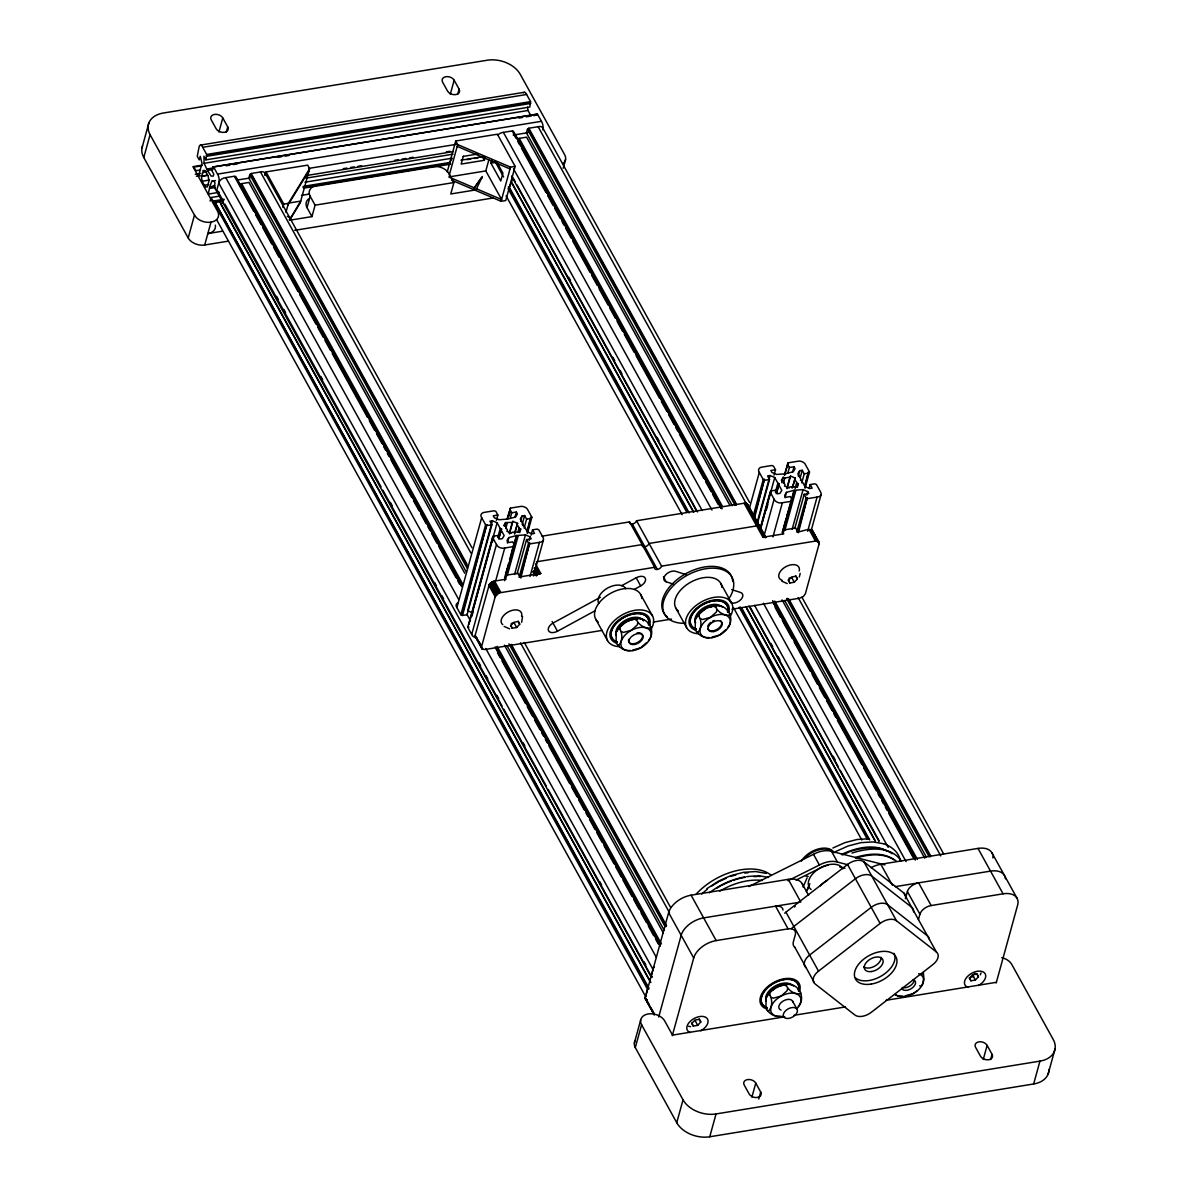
<?xml version="1.0" encoding="UTF-8"?>
<svg xmlns="http://www.w3.org/2000/svg" width="1197" height="1197" viewBox="0 0 1197 1197"><rect width="100%" height="100%" fill="white"/><g stroke="black" fill="none" stroke-linecap="round" stroke-linejoin="round"><path stroke-width="1.5" d="M647.218 1000.273L645.183 997.879L668.629 912.608A20.514 12.404 -28.9 0 1 691.103 895.191L788.284 879.346A20.514 12.404 -28.9 0 1 803.217 887.097M203.236 172.278L202.981 170.483L205.076 170.468L208.218 176.139L208.906 181.211L207.335 186.912L205.241 186.927L202.113 181.256L201.41 176.183L203.236 172.278L206.916 171.68M477.109 638.151L475.284 636.999L475.164 635.293L489.319 584.42L493.299 581.338L506.092 579.139M731.951 609.228L799.716 598.186L803.277 596.6L805.342 593.832L819.092 543.917L818.733 541.882L815.456 541.074L661.597 566.151A3.845 2.319 -28.9 0 1 657.377 569.428A3.845 2.319 -28.9 0 1 654.654 567.288L498.954 592.934L495.184 596.719L481.329 647.547L482.451 649.208L485.069 649.492L602.286 630.37M747.751 506.062L747.093 503.742L744.115 503.219L636.52 520.755A3.845 2.319 -28.9 0 1 633.916 523.493A3.845 2.319 -28.9 0 1 630.355 523.807M760.275 528.76L759.631 526.441L756.639 525.917L649.058 543.453A3.845 2.319 -28.9 0 1 645.767 546.49A3.845 2.319 -28.9 0 1 642.205 545.862M800.194 573.408L799.282 576.999M812.823 532.56C812.494 525.603 800.808 532.71 797.621 531.603L795.646 528.027L783.496 530.017M630.28 650.435C624.699 651.348 618.595 647.472 616.156 642.52L616.35 641.173M650.869 626.644L650.659 627.976C645.093 628.904 638.989 625.014 636.55 620.061L636.744 618.714C648.265 616.679 656.599 632.061 648.46 640.53M709.372 637.537C703.806 638.45 697.701 634.575 695.262 629.607L695.457 628.275M729.975 613.747L729.766 615.078C724.2 616.006 718.095 612.116 715.656 607.163L715.851 605.817C727.372 603.782 735.706 619.163 727.567 627.632M780.13 1016.208C774.549 1017.121 768.444 1013.246 766.005 1008.278L766.2 1006.931M800.718 992.403L800.509 993.749C794.943 994.662 788.838 990.787 786.399 985.819L786.594 984.473C798.115 982.438 806.449 997.819 798.309 1006.303M617.443 644.854L618.714 645.392C622.59 641.233 622.769 633.901 619.837 629.158L620.36 626.644L626.36 621.288L634.126 619.148L636.55 620.061M637.836 622.395L637.313 624.909L631.313 630.265L623.547 632.405L621.123 631.492M696.549 631.941L697.821 632.48C701.696 628.335 701.876 621.004 698.928 616.26L699.467 613.732L705.467 608.39L713.232 606.236L715.656 607.163M716.943 609.497L716.405 612.011L710.42 617.353L702.654 619.507L700.23 618.595M767.292 1010.612L768.564 1011.151C772.439 1007.006 772.619 999.675 769.686 994.931L770.21 992.403L776.21 987.061L783.975 984.907L786.399 985.819M787.686 988.153L787.162 990.682L781.162 996.024L773.397 998.178L770.973 997.266M141.949 148.084L148.847 123.022M228.567 241.106L204.702 244.996A12.823 8.798 15.4 0 1 188.198 237.949L143.775 157.525L150.074 134.677A25.631 17.581 15.4 0 1 163.346 113.027L487.254 60.224A25.631 17.581 15.4 0 1 520.261 74.319L564.67 154.742A12.823 8.798 15.4 0 1 563.159 163.435M198.448 176.213L202.009 163.316L200.243 156.298L199.241 159.889L197.266 156.328L199.001 147.336A5.671 2.289 80.7 0 1 202.712 147.306L526.62 94.488L530.57 101.64L529.822 107.027L205.914 159.844L203.939 156.268L204.103 163.301L207.44 170.453L211.181 176.109L213.275 176.094L213.814 174.149L211.839 170.573L212.827 166.967L536.735 114.164L537.229 115.047L533.548 115.645M205.914 159.844L206.662 154.458L202.712 147.306M188.198 237.949L194.483 215.101L150.074 134.677M218.931 131.999L222.792 117.949A6.404 4.399 15.4 0 0 214.547 114.418A6.404 4.399 15.4 0 0 211.226 119.835L216.163 128.767A6.404 4.399 15.4 0 0 224.423 132.298A6.404 4.399 15.4 0 0 227.729 126.882L222.792 117.949M542.854 129.695A5.671 2.289 80.7 0 0 541.433 121.301L537.483 114.149L213.575 166.967L213.32 167.864L212.827 166.967M215.206 185.999L209.684 186.897L208.323 194.079L219.365 192.283M209.684 186.897L211.869 181.181L215.55 180.582M226.278 132.164L227.729 126.882M210.088 201.096L211.076 197.505L220.278 195.994M647.173 1000.138A5.671 3.426 -28.9 0 1 645.587 996.488L647.562 989.291L211.076 197.505M216.762 190.278L218.752 183.081A5.671 2.289 80.7 0 0 217.525 174.119L213.575 166.967M204.702 244.996L210.986 222.163A12.823 8.798 15.4 0 0 217.615 211.33L192.941 166.652L202.143 165.156M265.24 174.912A5.671 3.426 -28.9 0 0 260.482 171.979L251.22 173.49L249.814 174.582L248.826 178.173L466.411 572.211M265.016 175.54L266.018 171.934L307.659 165.141L309.634 168.717L300.223 202.906L289.599 220.218M282.866 207.41L283.779 204.103L266.018 171.934M285.933 212.348L288.402 203.355L309.634 168.717M289.629 219.186L289.39 220.083L300.716 201.096L288.372 203.116M290.033 220.173L311.953 216.597L307.016 207.665L310.173 196.248A12.823 8.798 15.4 0 1 316.801 185.415L432.476 166.563A12.823 8.798 15.4 0 1 448.98 173.61L453.917 182.543L450.775 193.974L476.346 189.799M311.953 216.597L315.095 205.181L310.173 196.248M450.296 94.279L454.157 80.229A6.404 4.399 15.4 0 0 445.912 76.698A6.404 4.399 15.4 0 0 442.591 82.114L447.528 91.047A6.404 4.399 15.4 0 0 455.788 94.578A6.404 4.399 15.4 0 0 459.094 89.162L454.157 80.229M457.643 94.428L459.094 89.162M447.229 171.889L455.728 141.007L497.368 134.214L515.144 166.383L505.733 200.557L501.094 201.32L451.703 180.208M449.279 175.166L457.703 144.583L455.728 141.007M463.329 156.253L461.174 164.064L484.306 160.293L485.174 157.166M473.773 188.632L482.391 176.498L476.107 189.635L473.773 188.632L481.583 177.485L482.376 177.829M476.107 189.635L476.361 188.737L501.603 199.525L485.802 170.917L488.78 160.129M496.65 161.79L502.935 173.161L500.78 180.986L490.905 163.121L491.772 159.994M497.563 135.336A5.671 3.426 -28.9 0 1 503.413 132.373L512.66 130.862L512.421 131.76L513.573 131.58L721.222 507.618M501.094 201.32L510.521 167.146L515.144 166.383M512.959 178.069L509.353 187.39M542.884 129.65A5.671 3.426 -28.9 0 0 538.111 126.717L528.865 128.229L527.458 129.306L526.456 132.912L732.31 505.688M537.229 115.047L537.483 114.149M563.159 168.253L565.582 159.47M460.845 614.764L485.623 524.825L486.775 524.63L461.997 614.57L460.845 614.764L456.895 607.612L481.673 517.673A5.671 3.89 15.4 0 1 484.994 512.256L494.241 510.76L495.887 511.463L497.862 515.039L496.381 520.426M499.613 536.226L501.603 529.029L500.241 528.446L497.099 522.79L492.431 520.785L489.917 521.204L491.892 524.78L467.129 614.719L462.491 615.467L486.775 524.63M492.431 520.785L467.668 610.724L472.336 612.729L491.159 544.366M476.66 638.046A5.671 3.89 15.4 0 1 471.708 634.425L467.758 627.273L492.536 537.333L493.688 537.139L493.194 536.256L497.817 535.493L499.792 539.069L502.306 538.665L504.176 535.598L501.049 529.927L501.603 529.029M468.91 624.4L493.194 536.256M492.147 540.775L497.099 522.79M471.887 616.29L473.369 610.889M492.206 542.54L493.688 537.139M497.757 537.453L500.241 528.446M471.708 634.425L496.471 544.485L492.536 537.333M498.58 538.919L501.049 529.927M504.595 526.141L505.583 522.535L512.256 522.431L512.915 521.338L517.583 523.343L514.62 534.131M507.304 518.181L510.446 508.112L519.693 506.6A5.671 3.89 15.4 0 1 527.249 508.92L531.872 517.284L527.413 533.473M507.468 518.899L510.446 508.112M508.949 516.206L510.431 510.805M505.747 528.64L507.229 523.239M510.266 518.166L511.747 512.765L509.772 509.189M495.812 580.38L504.73 548.002L513.977 546.505L513.483 545.608L514.65 545.413L512.675 541.837L508.052 542.6L506.974 540.655L508.845 537.603L516.73 535.508L525.438 534.894L530.106 536.884L531.184 538.83L526.56 539.578L517.134 573.752M509.279 533.219L512.256 522.431M509.458 533.937L512.915 521.338M507.363 542.989L508.845 537.603M514.89 517.418L516.371 512.017L511.747 512.765M514.441 533.413L517.583 523.343M504.565 577.986L508.53 563.592M509.533 560.001L513.483 545.608M505.777 574.171L507.274 568.784M511.732 552.595L516.191 536.406M505.837 575.069L516.73 535.508M520.635 521.353L522.116 515.952L524.63 515.533L526.605 519.109L524.121 528.101M504.565 580.68L513.977 546.505M518.077 531.902L519.064 527.578L516.924 524.421M505.239 579.587L514.65 545.413M507.199 575.667L518.106 536.091M519.722 532.605L520.71 529.014L519.064 528.311M522.146 524.54L524.63 515.533M514.545 574.47L525.438 534.894M527.264 530.062L530.735 517.463L531.872 517.284M527.264 532.755L530.735 517.463M529.119 540.475L530.106 536.884M519.109 577.328L528.535 543.154L526.56 539.578M531.034 535.239L532.53 529.837L537.154 529.089L538.8 529.792L542.75 536.944A5.671 3.89 15.4 0 1 539.428 542.346L530.017 576.52M520.276 577.149L529.687 542.959L528.535 543.154M520.77 578.031L529.687 542.959M533.503 575.952L543.408 539.982M748.903 510.176L759.302 472.411A5.671 3.89 15.4 0 1 762.624 466.995L771.885 465.483L773.531 466.187L775.506 469.763L774.025 475.164M753.347 515.533L763.252 479.548L759.302 472.411M754.005 517.134L764.419 479.369L763.252 479.548M754.499 518.032L764.419 479.369M757.192 522.296L770.075 475.523L774.743 477.513L777.87 483.184L779.232 483.768L776.763 492.76M757.147 524.481L769.536 479.503L767.561 475.927L770.075 475.523M760.26 528.042L770.165 492.072L771.317 491.877L770.823 490.979L775.461 490.231L777.437 493.807L779.95 493.388L781.821 490.336L778.693 484.665L779.232 483.768M760.918 526.964L770.823 490.979M760.873 527.877L774.743 477.513M766.364 509.862L767.861 504.476M775.387 492.176L777.87 483.184M764.21 535.194L774.115 499.209L770.165 492.072M776.21 493.658L778.693 484.665M781.731 482.675L783.212 477.274L784.873 477.977L789.9 477.154L790.559 476.077L795.227 478.067L792.743 487.059M784.439 474.715L788.075 462.85L797.337 461.339A5.671 3.89 15.4 0 1 804.893 463.643L809.516 472.007L805.057 488.196M784.604 475.433L788.075 462.85M783.377 483.379L784.873 477.977M787.895 472.89L789.392 467.503L787.417 463.927M652.185 976.513L651.033 976.707L653.023 969.51A5.671 3.426 -28.9 0 1 654.19 967.041M772.948 536.914L782.359 502.74L791.621 501.229L791.127 500.331L792.279 500.151L790.304 496.575L785.681 497.324L784.604 495.393L786.489 492.326L794.374 490.231L803.082 489.618L807.751 491.608L808.813 493.553L804.189 494.316L794.778 528.49M786.923 487.957L789.9 477.154M634.38 1042.886L640.664 1020.053M787.087 488.675L790.559 476.077M785.008 497.728L786.489 492.326M792.534 472.142L794.015 466.74L789.392 467.503M1048.946 1069.445A25.631 17.581 15.4 0 1 1033.654 1083.973L709.746 1136.776A25.631 17.581 15.4 0 1 676.739 1122.681L635.293 1047.614L641.592 1024.767A12.823 8.798 15.4 0 1 648.22 1013.949A12.823 8.798 15.4 0 1 664.724 1020.996L672.519 1035.121L784.783 1016.807M792.085 488.152L795.227 478.067M782.21 532.71L786.175 518.331M787.162 514.725L791.127 500.331M783.422 528.909L787.387 514.515M790.858 501.917L793.82 491.129M783.466 529.807L794.374 490.231M798.264 476.077L799.761 470.675L802.259 470.271L804.234 473.847L801.766 482.84M782.703 533.608L791.621 501.229M795.227 488.436L796.693 482.301L794.569 479.144M783.362 532.53L792.279 500.151M784.843 530.391L795.736 490.815M797.367 487.344L798.354 483.738L796.708 483.034M800.284 477.468L802.259 470.271M792.175 529.194L803.082 489.618M804.908 484.785L808.379 472.202L809.516 472.007M658.694 1017.031L681.168 935.306A20.514 12.404 -28.9 0 1 703.641 917.89L800.808 902.044L788.284 879.346M804.908 487.478L808.379 472.202M806.763 495.214L807.751 491.608M796.753 532.067L806.165 497.892L804.189 494.316M809.172 488.167L810.16 484.576L814.783 483.812L816.444 484.516L820.394 491.668A5.671 3.89 15.4 0 1 817.072 497.084L807.661 531.259M797.905 531.872L807.317 497.698L806.165 497.892M798.399 532.77L807.317 497.698M811.147 530.69L821.052 494.705M672.28 1035.749L693.706 958.004A20.514 12.404 -28.9 0 1 716.18 940.588L788.075 928.872A10.249 6.194 -28.9 0 1 795.347 934.558L793.372 941.755A12.823 7.751 -28.9 0 0 795.003 947.56M676.739 1122.681L683.038 1099.834L641.592 1024.767M709.746 1136.776L716.045 1113.943L1039.954 1061.126A25.631 17.581 15.4 0 0 1053.225 1039.475L1011.764 964.408A12.823 8.798 15.4 0 0 1001.709 957.615M751.896 1097.17L755.771 1083.105A6.404 4.399 15.4 0 0 747.512 1079.589A6.404 4.399 15.4 0 0 744.19 1084.991L749.127 1093.938A6.404 4.399 15.4 0 0 757.387 1097.454A6.404 4.399 15.4 0 0 760.693 1092.038L755.771 1083.105M758.763 1099.07L760.693 1092.038M905.411 898.738L907.386 891.541A10.249 6.194 -28.9 0 1 918.623 882.847L931.161 905.545L1003.071 893.815A20.514 12.404 -28.9 0 1 1017.615 905.186L996.203 982.932M918.428 919.64L919.924 914.239A10.249 6.194 -28.9 0 1 931.161 905.545M983.261 1059.45L987.121 1045.385A6.404 4.399 15.4 0 0 978.877 1041.854A6.404 4.399 15.4 0 0 975.555 1047.27L980.493 1056.203A6.404 4.399 15.4 0 0 988.752 1059.734A6.404 4.399 15.4 0 0 992.059 1054.318L987.121 1045.385M990.607 1059.599L992.059 1054.318M1033.654 1083.973L1039.954 1061.126M1048.153 1073.978L1055.051 1048.916M521.653 622.275L522.55 616.425M980.328 974.822L981.046 972.937M803.516 886.064L807.092 877.805M806.374 891.615L809.8 883.7M807.466 889.715L809.471 885.092M287.908 205.151L309.14 170.528M449.952 161.999L451.823 158.947M505.583 522.535L503.698 525.603L505.358 526.306L507.498 530.196L506.84 531.273L511.508 533.264L512.166 532.186L518.84 532.067L520.71 529.014M522.116 515.952L520.246 519.004L523.373 524.675L522.82 525.573L524.181 526.156L527.323 531.827L531.992 533.817L534.505 533.413L532.53 529.837M783.212 477.274L781.342 480.341L782.988 481.044L785.127 484.92L784.469 485.997L789.137 488.002L789.796 486.925L796.484 486.805L798.354 483.738M799.761 470.675L797.875 473.743L801.002 479.413L800.464 480.311L801.825 480.895L804.953 486.566L809.621 488.556L812.135 488.152L810.16 484.576M512.241 628.245L510.835 625.612L513.887 622.245L518.346 621.512L519.737 624.161L516.685 627.512L512.241 628.245L510.58 625.238M789.87 582.969L788.479 580.336L791.531 576.969L795.975 576.251L797.382 578.884L794.329 582.251L789.87 582.969L788.21 579.961M693.272 1026.053L691.881 1023.42L694.933 1020.068L699.377 1019.335L700.784 1021.969L697.731 1025.335L693.272 1026.053L691.612 1023.061M970.917 980.792L969.51 978.158L972.562 974.792L977.021 974.074L978.413 976.707L975.375 980.059L970.917 980.792L969.256 977.784M646.664 642.52L640.664 647.861L632.899 650.016M725.771 629.622L719.771 634.964L712.006 637.118M974.912 973.311L972.877 975.555L975.375 980.059M239.684 183.964L248.946 182.453L464.72 573.213M223.495 202.158L220.846 204.208L649.702 980.837M721.372 508.201L517.328 138.687L526.575 137.176L729.721 505.059M784.708 913.206A12.823 7.751 -28.9 0 1 785.95 912.159L847.536 864.458A12.823 7.751 -28.9 0 1 863.89 861.78L903.75 892.947L936.323 951.929A12.823 7.751 -28.9 0 1 932.807 964.647L871.236 1012.348A12.823 7.751 -28.9 0 1 854.882 1015.011L815.022 983.859A12.823 7.751 -28.9 0 1 818.524 971.141L880.109 923.441A12.823 7.751 -28.9 0 1 896.463 920.762L936.323 951.929M916.752 991.041L913.131 993.63L905.366 995.784M706.903 888.668L718.335 881.201L730.798 875.65M600.43 597.258L553.119 623.009A7.691 4.653 -28.9 0 0 548.555 630.804A7.691 4.653 -28.9 0 0 557.488 631.223L595.014 610.799M621.632 585.707L636.31 577.717A7.691 4.653 -28.9 0 1 645.258 578.136A7.691 4.653 -28.9 0 1 640.679 585.932L634.156 589.478M748.918 886.543L813.496 854.299A19.99 12.09 -28.9 0 1 831.541 851.366L884.912 864.922M787.955 880.738L819.406 865.027A19.99 12.09 -28.9 0 1 837.451 862.079L848.134 864.803M796.005 880.109L820.873 867.765A14.873 8.992 -28.9 0 1 827.965 865.266M832.917 848L844.947 842.628L857.142 839.486L868.768 838.753M835.641 851.561L848.224 845.95L860.972 842.658L873.017 841.91L883.551 843.75M841.461 854.508C855.107 847.85 874.214 843.361 886.842 851.037M842.359 854.942L849.915 851.561C863.486 847.281 879.87 845.007 892.214 853.775M852.025 853.087L852.159 853.027C867.78 847.955 890.373 845.277 901.176 860.778M535.433 563.757L540.805 573.483L538.949 574.036L535.373 567.558M730.933 875.591L743.681 872.299L755.726 871.551L766.26 873.391M855.421 857.441C868.289 853.521 883.236 851.92 893.845 859.7M855.571 858.264C868.603 853.985 884.239 852.578 896.059 860.852M921.406 974.104L923.141 973.76L923.336 972.413L923.919 978.817L922.214 985.011L920.942 986.313L919.67 985.774M902.747 996.218L898.259 996.069L894.967 994.587M200.557 145.076L524.466 92.259M206.662 154.458L530.57 101.64M206.408 155.356L530.331 102.538M206.901 156.253L530.825 103.436M204.103 163.301L528.012 110.483L531.139 116.154M201.665 165.919L193.555 167.116L196.278 170.692L199.959 170.094M226.203 165.77L229.884 165.171M233.565 164.558L237.245 163.959M277.734 157.361L281.415 156.762M285.095 156.164L288.776 155.565M518.825 118.054L522.505 117.456M526.186 116.857L529.867 116.259M207.231 168.957L212.752 168.059M207.44 170.453L212.961 169.555M195.276 174.283L200.797 173.385M196.353 176.228L200.034 175.63M201.41 176.183L206.931 175.286M202.158 176.183L207.68 175.286M217.525 174.119L541.433 121.301M202.113 181.256L209.475 180.059M653.023 969.51L218.752 183.081A5.671 3.426 -28.9 0 1 225.769 177.635L235.031 176.139L461.638 586.515M205.001 185.146L208.682 184.533M237.156 180.074L250.038 177.979M308.931 168.373L456.162 144.373M513.214 135.066L527.937 132.672M210.298 186.897L213.979 186.283M209.894 188.378L215.415 187.48M343.255 168.672L346.935 168.074M350.616 167.475L354.297 166.877M357.978 166.278L361.659 165.68M394.786 160.278L398.466 159.68M402.147 159.081L405.828 158.468M409.509 157.869L413.189 157.271M446.316 151.869L449.997 151.271M306.208 175.585L453.439 151.57M305.863 178.173L453.094 154.174M304.936 182.198L452.167 158.184M463.209 156.388L477.932 153.994M460.98 160.203L482.331 156.717L484.306 160.293M213.051 201.081L224.093 199.271M303.23 186.373L450.461 162.358M467.025 159.665L470.705 159.066M474.386 158.468L478.067 157.869M212.797 201.979L223.839 200.168M302.991 187.271L450.222 163.271M213.29 202.862L222.492 201.365M303.484 188.168L450.715 164.154M490.905 163.121L495.543 162.358M301.494 195.365L308.856 194.153M485.802 170.917L448.785 176.961L474.027 187.734M283.779 204.103L288.402 203.355M315.095 205.181L453.917 182.543M222.447 231.201L207.844 233.58A12.823 8.798 15.4 0 0 215.355 225.141M294.671 230.333L492.984 197.999M497.862 515.039L493.239 515.787L494.316 517.732L498.984 519.722L507.678 519.109L515.578 517.014L517.448 513.962L516.371 512.017M775.506 469.763L770.883 470.526L771.945 472.456L776.614 474.446L785.322 473.847L793.207 471.753L795.092 468.685L794.015 466.74M487.269 525.528L491.892 524.78M526.605 519.109L531.229 518.361M764.913 480.266L769.536 479.503M804.234 473.847L808.873 473.084M542.061 536.166L629.592 521.892L654.654 567.288M530.181 543.857L539.428 542.346M807.81 498.595L817.072 497.084M536.361 561.827L642.116 544.59A3.845 2.319 -28.9 0 0 642.041 545.263M505.852 575.278L518.002 573.303L519.977 576.879L540.805 573.483M744.115 503.219L762.908 537.258L783.736 533.877L782.419 531.483M467.758 627.273L468.91 627.078M511.224 623.487L514.201 623.009L516.685 627.512M788.868 578.226L791.83 577.732L794.329 582.251M653.188 622.081L671.502 619.088M871.042 867.69A20.514 12.404 -28.9 0 1 880.827 864.264L977.994 848.419A20.514 12.404 -28.9 0 1 992.657 854.508M895.191 886.663L990.532 871.117A20.514 12.404 -28.9 0 1 1005.465 878.867M647.562 989.291L648.729 989.111M970.767 977.081L973.55 976.632M793.985 1015.31L845.516 1006.916M886.004 1000.303L996.428 982.303M762.908 537.258L765.526 537.543L746.719 503.503M211.869 181.181L213.964 181.166L215.041 183.111L214.054 186.702L651.033 976.707M757.985 875.591L768.519 877.431M787.222 583.582L781.806 581.173M509.593 628.844L504.161 626.435M688.634 1026.263L690.624 1026.667M839.636 866.912L844.992 868.259M686.165 574.725L675.647 571.298A7.691 4.653 -28.9 0 0 665.622 574.814A7.691 4.653 -28.9 0 0 666.13 581.772L673.148 584.061M731.756 589.597L740.524 592.455A7.691 4.653 -28.9 0 1 741.033 599.413A7.691 4.653 -28.9 0 1 731.008 602.944L728.33 598.066M287.325 216.388L290.572 217.645M727.417 610.874L728.689 611.413M698.928 616.26L697.656 615.722L695.262 619.612L695.262 629.607M648.31 623.772L649.582 624.31M619.837 629.158L618.55 628.62L616.156 632.525L616.156 642.52M798.16 989.53L799.431 990.069M769.686 994.931L768.399 994.393L766.005 998.283L766.005 1008.278M457.703 144.583L510.521 167.146M485.024 157.256L482.69 156.253L482.451 157.166L457.209 146.378M484.785 158.154L510.012 168.942M883.999 843.84C891.541 846.563 899.276 852.414 900.264 860.912M992.044 852.997L1017.106 898.393M812.464 530.525L819.122 542.6M812.164 530.241L819.182 543.004M811.79 530.002L818.06 541.358M811.371 529.822L819.092 543.917M810.878 529.702L817.147 541.059M810.354 529.643L816.623 540.999M809.187 529.717L815.456 541.074M977.994 848.419L1003.071 893.815M795.721 575.877L797.382 578.884M542.795 127.959L749.546 502.381M801.915 597.213L943.655 853.895M747.392 504.027L765.676 537.169M747.093 503.742L765.751 537.588M746.285 503.324L765.092 537.363M538.111 126.717L745.761 502.755M745.806 503.204L764.614 537.244M798.13 597.587L940.782 855.915M745.267 503.144L764.075 537.199M528.865 128.229L736.514 504.266M788.883 599.098L930.623 855.795M528.61 129.126L736.26 505.164M787.731 598.365L930.383 856.693M527.458 129.306L735.108 505.358M786.564 598.545L929.216 856.872M784.678 600.52L926.418 857.202M782.09 599.877L924.727 858.204M519.244 138.373L722.375 506.256M774.743 601.074L917.396 859.401M518.077 139.286L722.12 508.785M773.576 601.986L915.331 858.668M772.693 600.819L915.331 859.147M772.828 601.388L914.583 858.084M512.66 130.862L721.222 508.545M772.678 601.732L915.331 860.059M513.318 133.391L516.027 138.298M517.837 141.575L519.633 144.837M521.443 148.114L545.817 192.253M547.628 195.53L553.044 205.33M554.854 208.607L560.271 218.423M562.066 221.684L563.877 224.961M565.687 228.223L571.104 238.038M572.899 241.3L590.061 272.377M591.872 275.639L597.288 285.455M599.084 288.716L608.121 305.07M609.916 308.347L615.333 318.148M617.143 321.424L622.56 331.225M624.37 334.502L634.305 352.487M636.101 355.748L659.577 398.257M661.387 401.534L666.804 411.349M668.599 414.611L674.031 424.426M675.826 427.688L677.637 430.965M679.447 434.227L703.821 478.381M705.617 481.643L711.048 491.458M712.843 494.735L718.26 504.536M775.147 607.537L780.564 617.353M782.359 620.615L792.294 638.6M794.105 641.876L810.354 671.308M812.164 674.569L817.581 684.385M819.376 687.662L824.793 697.462M826.603 700.739L832.02 710.539M833.83 713.816L835.626 717.093M837.436 720.355L861.81 764.494M863.621 767.771L869.037 777.586M870.847 780.848L876.264 790.663M878.074 793.925L879.87 797.202M881.68 800.464L883.491 803.741M885.286 807.017L887.097 810.279M888.907 813.556L913.281 857.695M976.767 973.7L978.413 976.707M503.413 132.373L711.961 510.057M763.432 603.243L906.084 861.571M513.543 168.882L702.235 510.58M754.604 605.413L888.219 847.401M568.695 277.255L570.49 280.517M612.924 357.364L614.734 360.641M620.151 370.442L621.961 373.718M657.168 437.474L658.978 440.75M770.928 643.492L772.738 646.754M778.155 656.569L779.95 659.831M833.217 756.295L835.027 759.571M907.386 891.541L919.924 914.239M513.363 178.413L515.174 181.69M516.984 184.951L697.552 511.957M749.921 606.789L838.394 767.008M840.204 770.284L879.017 840.578M511.553 176.079L696.639 511.239M749.008 606.071L879.017 841.506M511.418 181.914L693.781 512.181M746.15 607.014L875.261 840.818M512.032 183.47L693.497 512.107M746.763 608.57L874.977 840.728M495.049 161.415L503.608 176.991M509.488 187.57L689.158 512.929M741.527 607.762L869.725 839.935M508.336 186.837L688.006 512.196M740.374 607.029L868.573 839.202M508.082 188.662L686.854 512.391M739.222 607.223L867.421 839.381M880.827 864.264L892.468 885.331M720.789 583.463L731.651 603.123M506.107 195.859L682.155 514.68M733.626 607.881L861.825 840.04M863.89 861.78L896.463 920.762M847.536 864.458L880.109 923.441M831.541 851.366L837.451 862.079M636.52 520.755L661.597 566.151M663.452 576.909L666.13 581.772M632.315 524.017L657.377 569.428M813.496 854.299L819.406 865.027M675.766 607.971L686.629 627.632M636.206 577.822L640.679 585.932M802.319 883.925L808.588 895.281M640.694 594.565L652.545 616.021M785.95 912.159L818.524 971.141M788.075 928.872L775.551 906.174A10.249 6.194 -28.9 0 1 783.018 910.049M794.733 947.111L814.14 982.243M595.672 619.088L607.522 640.545M792.609 1001.186L797.097 1009.31A7.691 4.653 -28.9 0 1 788.853 1018.378A7.691 4.653 -28.9 0 1 785.067 1011.27A7.691 4.653 -28.9 0 1 797.097 1009.31M535.987 567.318L539.578 573.797M534.775 567.857L538.351 574.336M534.206 568.201L537.244 575.069L534.55 570.206M534.057 570.625L536.75 575.488M533.608 571.074L536.301 575.937M533.234 571.538L535.014 574.784M532.919 572.016L534.7 575.248M552.116 621.497L557.488 631.223M691.103 895.191L716.18 940.588M481.673 517.673L485.623 524.825M518.077 621.153L519.737 624.161M494.526 581.024L500.795 592.38M493.299 581.338L499.568 592.695M492.685 581.592L498.954 592.934M492.087 581.892L498.356 593.233M491.503 582.221L497.772 593.577M265.165 173.236L471.917 547.642M524.271 642.475L670.544 907.341M490.965 582.61L497.234 593.966M490.471 583.029L496.74 594.385M490.022 583.478L496.291 594.834M489.648 583.941L495.917 595.298M489.319 584.42L495.588 595.777M488.915 585.378L495.184 596.719M260.482 171.979L470.84 552.939M520.5 642.864L669.467 912.623M668.629 912.608L693.706 958.004M251.22 173.49L466.995 564.251M511.239 644.36L666.534 925.58M250.966 174.388L467.653 566.78M510.999 645.258L666.28 926.478M249.814 174.582L467.399 568.605M508.934 643.821L665.128 926.673M507.034 645.782L664.14 930.264M504.446 645.153L663.347 932.912M241.599 183.65L462.805 584.226M497.114 646.35L661.432 943.909M240.447 184.547L461.638 585.124M495.947 647.248L659.367 943.176M461.788 586.171L235.929 176.842L234.777 177.036L253.734 211.36M495.947 647.712L659.517 944.224M495.049 647.008L660.265 946.214M255.545 214.637L260.961 224.452M262.771 227.714L271.794 244.068M273.604 247.33L279.021 257.146M280.816 260.407L297.978 291.484M299.789 294.746L316.038 324.178M317.833 327.454L323.25 337.255M325.06 340.532L330.477 350.332M332.287 353.609L367.494 417.379M369.304 420.641L374.721 430.456M376.531 433.718L381.948 443.533M383.743 446.81L385.554 450.072M387.364 453.349L389.16 456.611M390.97 459.887L411.738 497.488M413.534 500.75L418.965 510.565M420.76 513.842L426.177 523.643M427.987 526.919L429.798 530.181M431.593 533.458L437.01 543.273M438.82 546.535L455.967 577.597M457.778 580.874L459.588 584.136M497.503 652.814L500.211 657.722M502.022 660.983L525.498 703.492M527.293 706.769L532.71 716.569M534.52 719.846L539.937 729.661M541.747 732.923L543.558 736.2M545.353 739.462L547.164 742.739M548.974 746L569.727 783.616M571.538 786.878L576.954 796.693M578.764 799.955L584.181 809.771M585.991 813.032L587.787 816.309M589.597 819.586L595.014 829.386M596.824 832.663L602.241 842.464M604.036 845.74L613.971 863.725M615.782 866.987L621.198 876.803M622.994 880.079L632.031 896.418M633.841 899.695L639.258 909.511M641.053 912.772L646.47 922.588M648.28 925.85L653.697 935.665M655.507 938.927L658.215 943.834M699.123 1018.961L700.784 1021.969M695.248 1020.832L697.731 1025.335M225.769 177.635L458.705 599.473M466.83 614.181L470.436 620.719M485.787 648.52L656.435 957.525M478.89 641.397L480.685 644.644M475.164 635.293L481.433 646.649M477.513 639.647L482.885 649.387M476.182 637.851L482.451 649.208M475.059 636.206L482.077 648.969M461.997 614.57L462.491 615.467M276.612 296.362L278.407 299.624M283.824 309.439L285.634 312.716M320.841 376.471L322.651 379.748M390.372 502.366L392.167 505.643M434.601 582.49L436.411 585.752M441.828 595.567L443.638 598.829M478.845 662.599L480.655 665.861M486.072 675.677L487.867 678.953M496.905 695.292L498.7 698.569M523.089 742.709L524.885 745.985M599.832 881.68L601.627 884.957M644.061 961.804L645.871 965.066M217.674 190.981L223.091 200.797M224.901 204.074L381.095 486.925M382.89 490.186L502.067 706.006M503.877 709.282L546.311 786.115M548.121 789.392L651.946 977.41M219.335 201.021L650.884 982.542M648.969 988.213L214.697 201.784L647.816 987.465M216.732 219.874L645.587 996.488M647.622 1001.769L649.417 1005.016M651.198 1008.263L653.891 1013.126M645.183 997.879L654.131 1014.098M645.168 998.328L654.355 1014.562M645.243 998.732L654.19 1014.951M527.548 107.102L528.012 110.483M667.492 617.009A38.454 23.252 -28.9 0 1 686.375 573.393A38.454 23.252 -28.9 0 1 732.744 581.473M698.36 633.722A25.631 15.501 -28.9 0 1 688.066 614.36A25.631 15.501 -28.9 0 1 719.906 597.019A25.631 15.501 -28.9 0 1 730.2 616.395M678.415 611.098A25.631 15.501 -28.9 0 1 690.998 582.026A25.631 15.501 -28.9 0 1 721.911 587.413M685.507 623.248A38.454 23.252 -28.9 0 1 665.637 596.121A38.454 23.252 -28.9 0 1 713.322 568.156A38.454 23.252 -28.9 0 1 729.871 597.228M695.652 630.221A21.785 13.182 -28.9 0 1 702.953 603.737A21.785 13.182 -28.9 0 1 728.808 612.176M696.355 629.173A20.514 12.404 -28.9 0 1 703.223 604.246A20.514 12.404 -28.9 0 1 727.552 612.176M696.445 629.353A20.514 12.404 -28.9 0 1 703.312 604.425A20.514 12.404 -28.9 0 1 727.641 612.355M720.624 620.764A7.691 4.653 -28.9 0 1 717.706 628.979A7.691 4.653 -28.9 0 1 707.906 629.068M707.726 626.525A7.691 4.653 -28.9 0 1 710.809 622.365M712.484 621.273A7.691 4.653 -28.9 0 1 714.31 620.465M697.477 616.56A15.381 9.307 -28.9 0 1 705.751 608.944M709.402 607.328A15.381 9.307 -28.9 0 1 711.871 606.61M695.622 622.739A15.381 9.307 -28.9 0 1 703.043 608.196A15.381 9.307 -28.9 0 1 721.058 606.146M694.993 622.485A16.414 9.935 -28.9 0 1 705.467 608.39A16.414 9.935 -28.9 0 1 722.838 607.313M992.941 856.169A20.514 12.404 -28.9 0 1 992.897 857.935M794.509 907.027A3.845 2.319 -28.9 0 1 795.182 906.368M766.589 1008.862A21.785 13.182 -28.9 0 1 773.875 982.378A21.785 13.182 -28.9 0 1 799.731 990.802M967.939 987.241A11.536 6.973 -28.9 0 1 968.538 975.48A11.536 6.973 -28.9 0 1 984.488 972.877A11.536 6.973 -28.9 0 1 978.353 985.55M690.31 1032.517A11.536 6.973 -28.9 0 1 690.893 1020.742A11.536 6.973 -28.9 0 1 706.843 1018.153A11.536 6.973 -28.9 0 1 700.709 1030.812M696.011 894.294A51.276 31.002 -28.9 0 1 770.853 874.977M701.741 894.039A51.276 31.002 -28.9 0 1 707.382 889.221M711.392 886.304A51.276 31.002 -28.9 0 1 718.544 881.935M720.01 881.157A51.276 31.002 -28.9 0 1 726.085 878.314M730.694 876.518A51.276 31.002 -28.9 0 1 735.99 874.872M744.714 873.092A51.276 31.002 -28.9 0 1 748.125 872.733M709.357 892.797A51.276 31.002 -28.9 0 1 744.983 876.922M746.689 876.668A51.276 31.002 -28.9 0 1 760.2 876.503M719.801 891.122A51.276 31.002 -28.9 0 1 762.384 880.468M716.39 888.428A51.276 31.002 -28.9 0 1 720.729 885.9M722.195 885.107A51.276 31.002 -28.9 0 1 731.337 881.037M732.878 880.483A51.276 31.002 -28.9 0 1 745.192 877.296M753.631 876.533A51.276 31.002 -28.9 0 1 756.833 876.578M914.134 979.774A7.691 4.653 -28.9 0 1 910.094 985.864A7.691 4.653 -28.9 0 1 902.284 987.51M913.236 979.625A7.691 4.653 -28.9 0 1 912.338 987.884A7.691 4.653 -28.9 0 1 901.715 988.542M918.638 973.685A16.414 9.935 -28.9 0 1 918.294 989.964A16.414 9.935 -28.9 0 1 895.76 994.722M773.157 989.799A15.381 9.307 -28.9 0 1 780.145 985.984M781.387 985.595A15.381 9.307 -28.9 0 1 783.84 985.041M766.364 1001.395A15.381 9.307 -28.9 0 1 773.786 986.852A15.381 9.307 -28.9 0 1 791.801 984.817M781.087 1010.088A7.691 4.653 -28.9 0 1 782.808 1001.261A7.691 4.653 -28.9 0 1 792.938 1002.368M782.673 1016.373A16.414 9.935 -28.9 0 1 771.811 1005.241A16.414 9.935 -28.9 0 1 793.895 993.211A16.414 9.935 -28.9 0 1 797.097 1008.517M765.736 1001.141A16.414 9.935 -28.9 0 1 776.21 987.061A16.414 9.935 -28.9 0 1 793.596 985.969M893.964 953.291A23.072 13.96 -28.9 0 1 882.832 975.091A23.072 13.96 -28.9 0 1 855.825 978.173M881.172 957.42A10.249 6.194 -28.9 0 1 874.633 966.218A10.249 6.194 -28.9 0 1 863.77 966.892M903.75 892.947A12.823 7.751 -28.9 0 1 905.605 897.6M913.506 911.89A12.823 7.751 -28.9 0 0 911.65 907.251L871.79 876.084A12.823 7.751 -28.9 0 0 855.421 878.748L793.85 926.448A12.823 7.751 -28.9 0 0 791.501 928.618M806.135 967.774A12.823 7.751 -28.9 0 1 809.636 955.056L871.221 907.356A12.823 7.751 -28.9 0 1 887.576 904.678L927.436 935.845A12.823 7.751 -28.9 0 1 929.321 939.391M811.132 889.536A19.227 11.626 -28.9 0 1 818.404 869.007A19.227 11.626 -28.9 0 1 842.912 868.798M808.214 876.443A19.227 11.626 -28.9 0 1 805.746 875.89M804.459 858.503A19.227 11.626 -28.9 0 1 832.528 851.262M801.347 861.152A19.227 11.626 -28.9 0 1 818.568 848.897A19.227 11.626 -28.9 0 1 834.025 852.713M819.765 886.199A19.227 11.626 -28.9 0 1 827.471 880.229M502.755 624.639A11.222 6.778 -28.9 0 1 509.563 611.278A11.222 6.778 -28.9 0 1 521.563 616.26M307.016 207.665A12.823 8.798 15.4 0 1 308.527 198.986M210.986 222.163A12.823 8.798 15.4 0 1 194.483 215.101M143.775 157.525A25.631 17.581 15.4 0 1 142.548 145.854M630.071 523.628A3.845 2.319 -28.9 0 1 629.592 521.892M716.045 1113.943A25.631 17.581 15.4 0 1 683.038 1099.834M635.293 1047.614A12.823 8.798 15.4 0 1 635.188 1040.747M782.135 580.291A11.222 6.778 -28.9 0 1 785.89 566.66A11.222 6.778 -28.9 0 1 799.192 570.999M504.73 548.002A5.671 3.89 15.4 0 1 496.471 544.485M456.895 607.612A5.671 3.89 15.4 0 1 457.972 602.749M767.277 1007.799A20.514 12.404 -28.9 0 1 774.145 982.887A20.514 12.404 -28.9 0 1 798.474 990.817M767.382 1007.979A20.514 12.404 -28.9 0 1 774.25 983.066A20.514 12.404 -28.9 0 1 798.579 990.996M523.508 92.857A5.671 2.289 80.7 0 1 526.62 94.488M598.754 603.468A15.381 9.307 -28.9 0 1 607.896 587.892A15.381 9.307 -28.9 0 1 625.777 588.744M619.253 646.634A25.631 15.501 -28.9 0 1 608.959 627.258A25.631 15.501 -28.9 0 1 640.799 609.931A25.631 15.501 -28.9 0 1 651.093 629.293M598.32 622.216A25.631 15.501 -28.9 0 1 610.904 593.143A25.631 15.501 -28.9 0 1 641.816 598.53M616.545 643.118A21.785 13.182 -28.9 0 1 623.846 616.635A21.785 13.182 -28.9 0 1 649.702 625.073M617.248 642.071A20.514 12.404 -28.9 0 1 624.116 617.143A20.514 12.404 -28.9 0 1 648.445 625.073M617.338 642.25A20.514 12.404 -28.9 0 1 621.901 618.699A20.514 12.404 -28.9 0 1 648.939 621.632M637.043 632.884A7.691 4.653 -28.9 0 1 642.505 637.148A7.691 4.653 -28.9 0 1 634.066 643.687A7.691 4.653 -28.9 0 1 628.62 639.422M618.385 629.457A15.381 9.307 -28.9 0 1 637.477 619.058M615.857 633.258A15.381 9.307 -28.9 0 1 627.467 619.178A15.381 9.307 -28.9 0 1 643.537 620.914M615.886 635.383A16.414 9.935 -28.9 0 1 626.36 621.288A16.414 9.935 -28.9 0 1 643.747 620.211M782.359 502.74A5.671 3.89 15.4 0 1 774.115 499.209M713.621 631.582A7.691 4.653 -28.9 0 0 721.866 622.515A7.691 4.653 -28.9 0 0 709.836 624.475A7.691 4.653 -28.9 0 0 713.621 631.582M711.931 637.717A16.414 9.935 -28.9 0 0 729.527 618.34A16.414 9.935 -28.9 0 0 703.866 622.53A16.414 9.935 -28.9 0 0 711.931 637.717M871.207 984.084A23.072 13.96 -28.9 0 0 895.94 956.852A23.072 13.96 -28.9 0 0 859.865 962.732A23.072 13.96 -28.9 0 0 871.207 984.084M871.715 971.515A10.249 6.194 -28.9 0 0 882.698 959.41A10.249 6.194 -28.9 0 0 866.673 962.029A10.249 6.194 -28.9 0 0 871.715 971.515M634.515 644.48A7.691 4.653 -28.9 0 0 642.759 635.412A7.691 4.653 -28.9 0 0 630.729 637.373A7.691 4.653 -28.9 0 0 634.515 644.48M632.824 650.614A16.414 9.935 -28.9 0 0 650.42 631.238A16.414 9.935 -28.9 0 0 624.759 635.427A16.414 9.935 -28.9 0 0 632.824 650.614"/></g></svg>
